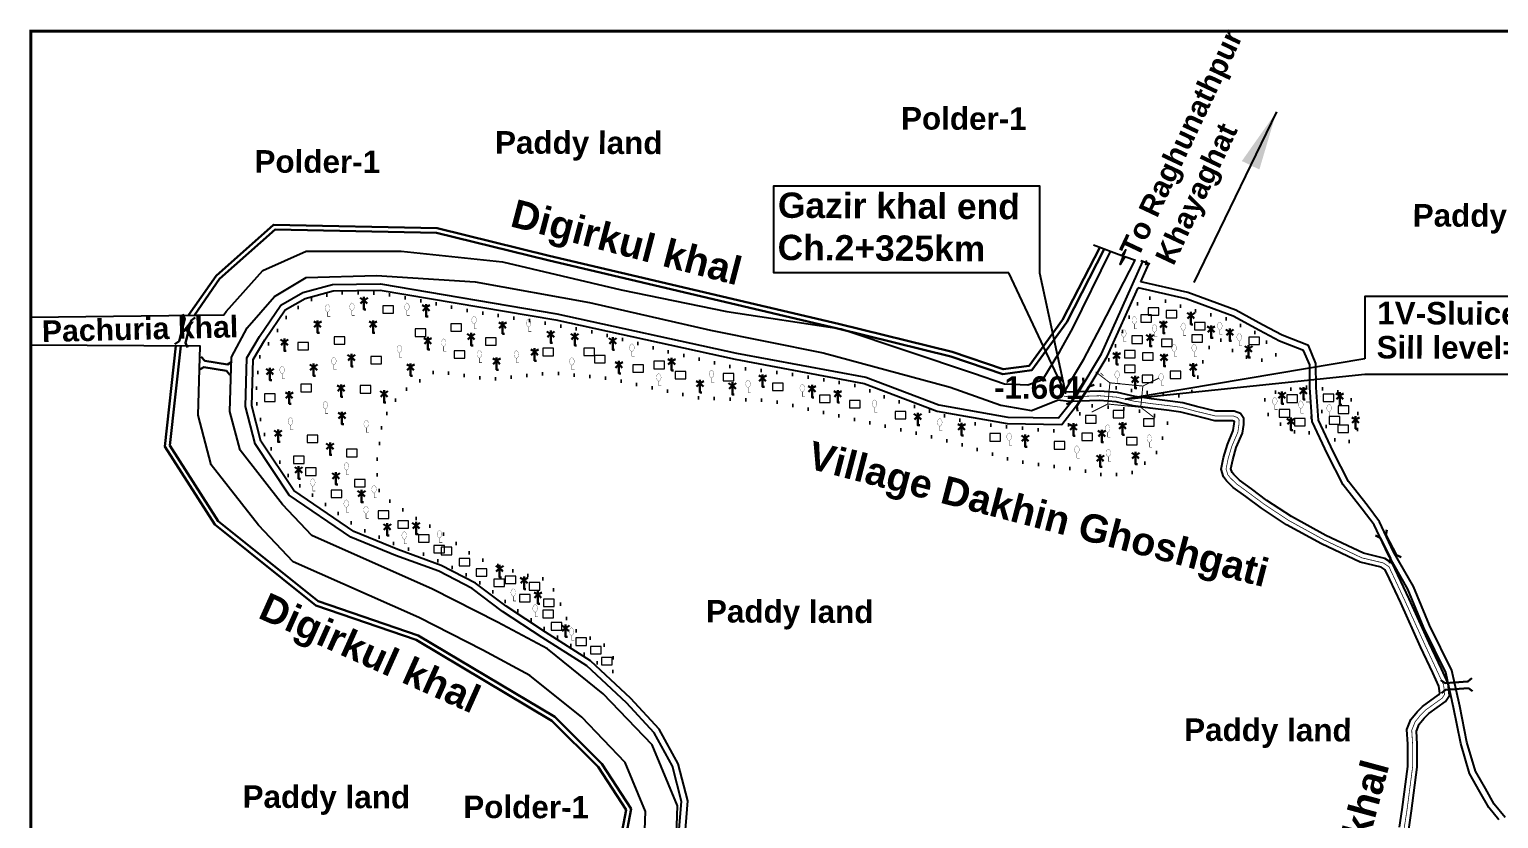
# Model space of a CAD drawing. Header units: millimetres. Extents: x 103 to 33048, y -150542 to -48.
# Drawn here: x 28822 to 30684, y -83119 to -82119 of the extents above; entities that cross this region are included whole.
import ezdxf

# ---------------------------------------------------------------- set-up
doc = ezdxf.new("R2010")
doc.units = ezdxf.units.MM
doc.header["$MEASUREMENT"] = 0
for name, pattern in [('CENTERX2', [4, 2.5, -0.5, 0.5, -0.5]), ('DOT2', [0.125, 0, -0.125]), ('PHANTOM2', [1.25, 0.625, -0.125, 0.125, -0.125, 0.125, -0.125])]:
    doc.linetypes.add(name, pattern=pattern)
for name, color, linetype in [('boundary', 7, 'Continuous'), ('Earthen Emb', 42, 'Continuous'), ('Home Stead', 151, 'Continuous'), ('Khal', 4, 'Continuous'), ('TEXT', 5, 'Continuous'), ('Trees', 77, 'Continuous')]:
    doc.layers.add(name, color=color, linetype=linetype)
for name, color, linetype, lineweight in [('Bridge or Culvert', 7, 'Continuous', 25), ('Existing Str', 7, 'PHANTOM2', 35), ('HOUSE', 144, 'Continuous', 18), ('PUCCA ROAD', 1, 'Continuous', 30)]:
    doc.layers.add(name, color=color, linetype=linetype, lineweight=lineweight)
doc.styles.get("Standard").update_dxf_attribs({"font": 'arial.ttf'})
doc.styles.add('sum', font='arialbd.ttf')
doc.dimstyles.get("Standard").update_dxf_attribs({"dimtxt": 0.18, "dimasz": 0.18, "dimexe": 0.18, "dimexo": 0.0625, "dimgap": 0.09, "dimtad": 0, "dimtih": 1, "dimtoh": 1, "dimdec": 4, "dimzin": 0, "dimdsep": 46, "dimtxsty": 'Standard', "dimblk": 'DATUMBLANK', "dimcen": 0.09, "dimadec": 0, "dimazin": 0, "dimtfac": 1, "dimtdec": 4, "dimtofl": 0, "dimtmove": 0, "dimatfit": 3, "dimfxl": 1, "dimtolj": 1, "dimtzin": 0, "dimarcsym": 0})

# ---------------------------------------------------------------- blocks, each defined once
blk = doc.blocks.new('A$C7FEE66E4')
at = {"layer": 'Trees', "linetype": 'Continuous', "const_width": 0.000142}
blk.add_lwpolyline([(0, 0.00001, 0.606435), (0, 0.00493, 0.606435)], format="xyb", close=True, dxfattribs=at)
at = {"layer": 'Trees', "linetype": 'Continuous', "const_width": 0.000252}
for points in [[(0, 0.00001), (0, -0.00287)], [(0, -0.00287), (0.00172, -0.00287)]]:
    blk.add_lwpolyline(points, dxfattribs=at)
blk = doc.blocks.new('A$C01DB3217')
at = {"layer": 'Trees', "color": 1, "lineweight": 30}
blk.add_lwpolyline([(0, 0.0028), (0, -0.0071), (0.0015, -0.0071)], dxfattribs=at)
for centre, start, end in [((-0.012, -0.0154), 41.2491, 62.6782), ((0.012, -0.0154), 117.3218, 138.7509)]:
    blk.add_arc(centre, 0.0195, start, end, dxfattribs=at)
blk = doc.blocks.new('A$C3E516E70')
at = {"layer": 'Existing Str', "linetype": 'Continuous', "const_width": 1.25}
for points in [[(0.3, 51.6), (19.6, 39.6), (61.5, 39.6), (80.8, 51.6)], [(19.6, 12.6), (19.6, 39.6)], [(61.5, 12.6), (61.5, 39.6)], [(0.3, 0.5), (19.6, 12.6), (61.5, 12.6), (80.8, 0.5)]]:
    blk.add_lwpolyline(points, dxfattribs=at)
blk = doc.blocks.new('_DatumBlank')
at = {"color": 0, "linetype": 'ByBlock', "lineweight": -2}
for p, q in [((0, 0.577), (-1, 0)), ((0, -0.577), (0, 0.577)), ((-1, 0), (0, -0.577))]:
    blk.add_line(p, q, dxfattribs=at)
blk = doc.blocks.new('A$C3B865840')
at = {"layer": 'Bridge or Culvert', "color": 7, "linetype": 'Continuous', "lineweight": 30}
for points in [[(0, 43.6), (13.8, 33.1), (91.3, 33.3), (105, 44.2)], [(0.2, 0), (13.9, 10.6), (91.4, 10.9), (105.2, 0.2)]]:
    blk.add_lwpolyline(points, dxfattribs=at)

msp = doc.modelspace()

# ---------------------------------------------------------------- linework, layer by layer
at = {"layer": 'boundary', "color": 0, "const_width": 3.85}
msp.add_lwpolyline([(28824.3, -82121.1), (33046.2, -82121.1), (33046.2, -85130.6), (28824.3, -85130.6), (28824.3, -82121.1)], dxfattribs=at)
at = {"layer": 'Earthen Emb', "lineweight": 30}
for points in [[(29024, -82480.9), (29058.8, -82430.8), (29131.5, -82366.3), (29338.9, -82370.4), (29480.7, -82405.5), (29847.3, -82491.7), (29991.3, -82527.3), (30056, -82549.4), (30088.7, -82545), (30131.3, -82486.6), (30178.2, -82395.1)], [(29024, -82480.9), (29058.8, -82430.8), (29131.5, -82366.3), (29338.9, -82370.4), (29480.7, -82405.5), (29847.3, -82491.7), (29991.3, -82527.3), (30056, -82549.4), (30088.7, -82545), (30131.3, -82486.6), (30178.2, -82395.1)], [(29031.4, -82480.8), (29063.3, -82434.9), (29133.7, -82372.3), (29338.1, -82376.4), (29479.3, -82411.3), (29845.9, -82497.5), (29989.6, -82533.1), (30055.4, -82555.6), (30092.1, -82550.6), (30136.4, -82489.8), (30183.9, -82397.2)], [(29571, -83145.1), (29578.2, -83107.4), (29542.9, -83052.9), (29484.3, -82994.5), (29312.3, -82892), (29185.2, -82848.4), (29057.1, -82745.8), (28994.1, -82647.2), (29008, -82519.7)], [(29571, -83145.1), (29578.2, -83107.4), (29542.9, -83052.9), (29484.3, -82994.5), (29312.3, -82892), (29185.2, -82848.4), (29057.1, -82745.8), (28994.1, -82647.2), (29008, -82519.7)], [(29576.5, -83148.5), (29584.6, -83106.2), (29547.6, -83049.1), (29488, -82989.8), (29314.8, -82886.5), (29188.2, -82843), (29061.7, -82741.7), (29000.3, -82645.8), (29014.1, -82519.8)]]:
    msp.add_lwpolyline(points, dxfattribs=at)
at = {"layer": 'Home Stead', "color": 7, "linetype": 'DOT2', "lineweight": 50, "ltscale": 159.474072, "flags": 128}
for points in [[(29561.4, -82932.3), (29566.7, -82922.7), (29553.6, -82900.6), (29514, -82880.3), (29505.7, -82871.8), (29499.2, -82856.2), (29491.4, -82838.8), (29483.3, -82822.4), (29468.9, -82812.1), (29448.3, -82810.1), (29423.7, -82800.6), (29390.7, -82789), (29371, -82776.5), (29352.5, -82761.2), (29306.8, -82735.1), (29266.2, -82707.6), (29261.8, -82673.3), (29269.9, -82613.1), (29291.9, -82579.5), (29337.1, -82551.7), (29404.4, -82562.1), (29484.4, -82554), (29555.1, -82560.9), (29670.8, -82585.8), (29761.4, -82589), (29848.7, -82608.6), (29965, -82634.7), (30013.3, -82647.8), (30070.5, -82665.7), (30112.1, -82671.4), (30150.5, -82676.3), (30185.5, -82683.7), (30217.6, -82681.2), (30237.1, -82667.3), (30252.6, -82652.6), (30264.5, -82616.6), (30251.4, -82608.9), (30222.6, -82600.7), (30176.5, -82596.4), (30164.1, -82595.3), (30152, -82606.9), (30139.2, -82619.3), (30119.4, -82627.7), (30013.1, -82617.7), (29909.8, -82586.2), (29874, -82571), (29839.7, -82564.6), (29781.2, -82554.5), (29717.6, -82547.6), (29625.9, -82525.7), (29545, -82503.8), (29471.8, -82490.2), (29379, -82475.3), (29312.9, -82461.4), (29268.2, -82453.1), (29210.2, -82452.2), (29175.7, -82462.2), (29150.7, -82479.2), (29124.4, -82518.7), (29113.1, -82535.7), (29110.2, -82572.6), (29110.5, -82595.1), (29121.8, -82638.9), (29154.1, -82689.5), (29238.4, -82749.9), (29289.6, -82772.8), (29324.7, -82784.7), (29357.5, -82800.4), (29384.3, -82814.2), (29407.8, -82830), (29429.7, -82847.4), (29449.1, -82860.7), (29463.3, -82870.4), (29482.7, -82883.1), (29510.3, -82900.5), (29528.8, -82912.6), (29544.9, -82923.2), (29550.5, -82928.9), (29557.9, -82933.8), (29561.4, -82932.3)], [(30179.2, -82569.4), (30220.2, -82576.7), (30270.3, -82582.4), (30290.5, -82584), (30298.6, -82571.8), (30310.4, -82534.9), (30320.5, -82514), (30332.9, -82512.4), (30352.1, -82530.6), (30381.5, -82538.6), (30401.8, -82531.7), (30383.9, -82507.1), (30341.7, -82486.5), (30297.7, -82474.8), (30252.1, -82460.2), (30231.7, -82458.3), (30217.9, -82479), (30196.8, -82522.6), (30180.3, -82557.5), (30179.2, -82569.4)], [(30440.3, -82572.1), (30409.7, -82575.8), (30387.2, -82582.2), (30388.3, -82603.7), (30401.8, -82615.3), (30411.4, -82621.8), (30429.3, -82630.9), (30443.6, -82630.5), (30447.4, -82615.6), (30440.5, -82585.2), (30440.3, -82572.1)], [(30460.3, -82574.1), (30483.2, -82578.7), (30493.2, -82584.1), (30500.9, -82592), (30504.9, -82600.4), (30505.3, -82608.4), (30504.9, -82627.7), (30496.3, -82640.7), (30478.6, -82642.4), (30461.9, -82616.7), (30456.8, -82586.7), (30460.3, -82574.1)]]:
    msp.add_lwpolyline(points, dxfattribs=at)
at = {"layer": 'HOUSE'}
for points in [[(29270.1, -82478.4), (29283.6, -82478.4), (29283.6, -82469), (29270.1, -82469), (29270.1, -82478.4)], [(30230.4, -82489.7), (30243.9, -82489.7), (30243.9, -82480.3), (30230.4, -82480.3), (30230.4, -82489.7)], [(30239.7, -82480.9), (30253.2, -82480.9), (30253.2, -82471.4), (30239.7, -82471.4), (30239.7, -82480.9)], [(30262.3, -82484.3), (30275.8, -82484.3), (30275.8, -82474.9), (30262.3, -82474.9), (30262.3, -82484.3)], [(29311.1, -82507.7), (29324.6, -82507.7), (29324.6, -82498.3), (29311.1, -82498.3), (29311.1, -82507.7)], [(29356.1, -82501), (29369.6, -82501), (29369.6, -82491.6), (29356.1, -82491.6), (29356.1, -82501)], [(30295, -82515.1), (30308.5, -82515.1), (30308.5, -82505.6), (30295, -82505.6), (30295, -82515.1)], [(30298.5, -82499.3), (30312, -82499.3), (30312, -82489.9), (30298.5, -82489.9), (30298.5, -82499.3)], [(29162.5, -82524.9), (29176, -82524.9), (29176, -82515.4), (29162.5, -82515.4), (29162.5, -82524.9)], [(29208.4, -82517.5), (29221.9, -82517.5), (29221.9, -82508.1), (29208.4, -82508.1), (29208.4, -82517.5)], [(29400.1, -82518.7), (29413.6, -82518.7), (29413.6, -82509.3), (29400.1, -82509.3), (29400.1, -82518.7)], [(29472.9, -82532.2), (29486.4, -82532.2), (29486.4, -82522.7), (29472.9, -82522.7), (29472.9, -82532.2)], [(29524.8, -82531.9), (29538.3, -82531.9), (29538.3, -82522.4), (29524.8, -82522.4), (29524.8, -82531.9)], [(30218.9, -82516.6), (30232.4, -82516.6), (30232.4, -82507.1), (30218.9, -82507.1), (30218.9, -82516.6)], [(30256.6, -82520.4), (30270.1, -82520.4), (30270.1, -82511), (30256.6, -82511), (30256.6, -82520.4)], [(30367.2, -82518.1), (30380.7, -82518.1), (30380.7, -82508.6), (30367.2, -82508.6), (30367.2, -82518.1)], [(29254.8, -82542.6), (29268.3, -82542.6), (29268.3, -82533.1), (29254.8, -82533.1), (29254.8, -82542.6)], [(29360.4, -82535.2), (29373.9, -82535.2), (29373.9, -82525.8), (29360.4, -82525.8), (29360.4, -82535.2)], [(29538.3, -82541.3), (29551.8, -82541.3), (29551.8, -82531.9), (29538.3, -82531.9), (29538.3, -82541.3)], [(29613.6, -82548.7), (29627.1, -82548.7), (29627.1, -82539.2), (29613.6, -82539.2), (29613.6, -82548.7)], [(30209.6, -82534.9), (30223.1, -82534.9), (30223.1, -82525.4), (30209.6, -82525.4), (30209.6, -82534.9)], [(30232.4, -82537.7), (30245.9, -82537.7), (30245.9, -82528.3), (30232.4, -82528.3), (30232.4, -82537.7)], [(29586.7, -82552.9), (29600.2, -82552.9), (29600.2, -82543.5), (29586.7, -82543.5), (29586.7, -82552.9)], [(29640.5, -82561.5), (29654, -82561.5), (29654, -82552.1), (29640.5, -82552.1), (29640.5, -82561.5)], [(29701.4, -82564), (29714.9, -82564), (29714.9, -82554.5), (29701.4, -82554.5), (29701.4, -82564)], [(30209.6, -82553.4), (30223.1, -82553.4), (30223.1, -82544), (30209.6, -82544), (30209.6, -82553.4)], [(30232, -82566.1), (30245.5, -82566.1), (30245.5, -82556.7), (30232, -82556.7), (30232, -82566.1)], [(30267.4, -82561.1), (30280.9, -82561.1), (30280.9, -82551.6), (30267.4, -82551.6), (30267.4, -82561.1)], [(29166.4, -82577.9), (29179.9, -82577.9), (29179.9, -82568.4), (29166.4, -82568.4), (29166.4, -82577.9)], [(29241.4, -82579.4), (29254.9, -82579.4), (29254.9, -82569.9), (29241.4, -82569.9), (29241.4, -82579.4)], [(29763.8, -82576.2), (29777.3, -82576.2), (29777.3, -82566.8), (29763.8, -82566.8), (29763.8, -82576.2)], [(29120.1, -82590.1), (29133.6, -82590.1), (29133.6, -82580.6), (29120.1, -82580.6), (29120.1, -82590.1)], [(29823.1, -82591.5), (29836.6, -82591.5), (29836.6, -82582.1), (29823.1, -82582.1), (29823.1, -82591.5)], [(29861.1, -82598.2), (29874.6, -82598.2), (29874.6, -82588.8), (29861.1, -82588.8), (29861.1, -82598.2)], [(30415.3, -82591.4), (30428.8, -82591.4), (30428.8, -82581.9), (30415.3, -82581.9), (30415.3, -82591.4)], [(30461.2, -82590.2), (30474.7, -82590.2), (30474.7, -82580.8), (30461.2, -82580.8), (30461.2, -82590.2)], [(30480.5, -82605.3), (30494, -82605.3), (30494, -82595.8), (30480.5, -82595.8), (30480.5, -82605.3)], [(29919.2, -82612.3), (29932.7, -82612.3), (29932.7, -82602.8), (29919.2, -82602.8), (29919.2, -82612.3)], [(30160.3, -82617.4), (30173.8, -82617.4), (30173.8, -82607.9), (30160.3, -82607.9), (30160.3, -82617.4)], [(30195.4, -82610.8), (30208.9, -82610.8), (30208.9, -82601.4), (30195.4, -82601.4), (30195.4, -82610.8)], [(30233.7, -82621.6), (30247.2, -82621.6), (30247.2, -82612.1), (30233.7, -82612.1), (30233.7, -82621.6)], [(30405.6, -82609.9), (30419.1, -82609.9), (30419.1, -82600.5), (30405.6, -82600.5), (30405.6, -82609.9)], [(30424.9, -82621.1), (30438.4, -82621.1), (30438.4, -82611.7), (30424.9, -82611.7), (30424.9, -82621.1)], [(30468.9, -82618.8), (30482.4, -82618.8), (30482.4, -82609.3), (30468.9, -82609.3), (30468.9, -82618.8)], [(29174.4, -82642.1), (29187.9, -82642.1), (29187.9, -82632.6), (29174.4, -82632.6), (29174.4, -82642.1)], [(30038.9, -82640.2), (30052.4, -82640.2), (30052.4, -82630.7), (30038.9, -82630.7), (30038.9, -82640.2)], [(30155.6, -82639.7), (30169.1, -82639.7), (30169.1, -82630.3), (30155.6, -82630.3), (30155.6, -82639.7)], [(30212.2, -82645.2), (30225.7, -82645.2), (30225.7, -82635.8), (30212.2, -82635.8), (30212.2, -82645.2)], [(30479.7, -82629.6), (30493.2, -82629.6), (30493.2, -82620.1), (30479.7, -82620.1), (30479.7, -82629.6)], [(29224.2, -82660.2), (29237.7, -82660.2), (29237.7, -82650.7), (29224.2, -82650.7), (29224.2, -82660.2)], [(30120.7, -82650.5), (30134.2, -82650.5), (30134.2, -82641), (30120.7, -82641), (30120.7, -82650.5)], [(29156.8, -82668.8), (29170.3, -82668.8), (29170.3, -82659.4), (29156.8, -82659.4), (29156.8, -82668.8)], [(29172.2, -82683.9), (29185.7, -82683.9), (29185.7, -82674.4), (29172.2, -82674.4), (29172.2, -82683.9)], [(29234.1, -82698.4), (29247.6, -82698.4), (29247.6, -82689), (29234.1, -82689), (29234.1, -82698.4)], [(29204.7, -82711.8), (29218.2, -82711.8), (29218.2, -82702.3), (29204.7, -82702.3), (29204.7, -82711.8)], [(29264.3, -82738.2), (29277.8, -82738.2), (29277.8, -82728.7), (29264.3, -82728.7), (29264.3, -82738.2)], [(29289.3, -82750.7), (29302.8, -82750.7), (29302.8, -82741.3), (29289.3, -82741.3), (29289.3, -82750.7)], [(29315.2, -82768.4), (29328.7, -82768.4), (29328.7, -82759), (29315.2, -82759), (29315.2, -82768.4)], [(29334.7, -82782), (29348.2, -82782), (29348.2, -82772.6), (29334.7, -82772.6), (29334.7, -82782)], [(29344.1, -82784.3), (29357.6, -82784.3), (29357.6, -82774.8), (29344.1, -82774.8), (29344.1, -82784.3)], [(29367, -82798.5), (29380.5, -82798.5), (29380.5, -82789.1), (29367, -82789.1), (29367, -82798.5)], [(29388.5, -82811.6), (29402, -82811.6), (29402, -82802.2), (29388.5, -82802.2), (29388.5, -82811.6)], [(29410.9, -82824.6), (29424.4, -82824.6), (29424.4, -82815.2), (29410.9, -82815.2), (29410.9, -82824.6)], [(29424.9, -82820.9), (29438.4, -82820.9), (29438.4, -82811.5), (29424.9, -82811.5), (29424.9, -82820.9)], [(29455.6, -82829), (29469.1, -82829), (29469.1, -82819.5), (29455.6, -82819.5), (29455.6, -82829)], [(29443.3, -82843.9), (29456.8, -82843.9), (29456.8, -82834.5), (29443.3, -82834.5), (29443.3, -82843.9)], [(29473.6, -82850), (29487.1, -82850), (29487.1, -82840.6), (29473.6, -82840.6), (29473.6, -82850)], [(29473, -82864.2), (29486.5, -82864.2), (29486.5, -82854.7), (29473, -82854.7), (29473, -82864.2)], [(29483.3, -82879.8), (29496.8, -82879.8), (29496.8, -82870.3), (29483.3, -82870.3), (29483.3, -82879.8)], [(29514.5, -82899.2), (29528, -82899.2), (29528, -82889.7), (29514.5, -82889.7), (29514.5, -82899.2)], [(29533.2, -82910), (29546.7, -82910), (29546.7, -82900.6), (29533.2, -82900.6), (29533.2, -82910)], [(29547.1, -82923.9), (29560.6, -82923.9), (29560.6, -82914.4), (29547.1, -82914.4), (29547.1, -82923.9)]]:
    msp.add_lwpolyline(points, dxfattribs=at)
at = {"layer": 'Khal', "lineweight": 25, "ltscale": 0.1}
for points in [[(30223.6, -82411.4), (30210, -82406.8), (30204, -82416.7), (30211.5, -82397.9), (30206.4, -82405.6), (30170.4, -82392.1)], [(30133.7, -82577.5), (30158.3, -82536.7), (30179.7, -82495.4), (30223.1, -82411.3)]]:
    msp.add_lwpolyline(points, dxfattribs=at)
at = {"layer": 'Khal', "color": 4, "linetype": 'Continuous'}
for points in [[(28824.3, -82483.5), (29068.6, -82480.3), (29071.7, -82476.2), (29118.2, -82424.3), (29172.9, -82399.7), (29293.2, -82399.7), (29421.7, -82413.4), (29572, -82448.9), (29706, -82476.2), (29850.9, -82498.1), (30018.2, -82554.1), (30057.5, -82567.7), (30087.3, -82569), (30106.2, -82562.2), (30127.9, -82527), (30144.2, -82497.3), (30191.8, -82400.1)], [(29641.9, -83152.7), (29643.4, -83102.4), (29611.2, -83025.2), (29549.4, -82960.7), (29478.7, -82903.6), (29415.2, -82869.6), (29332.9, -82827.7), (29180.1, -82759.8), (29143.1, -82720.5), (29089.2, -82652), (29076.3, -82602.8), (29078.5, -82533.8), (29098.4, -82496.8), (29132.7, -82457.2), (29172.8, -82433), (29262.1, -82430.5), (29386.9, -82438.4), (29531.8, -82464.6), (29685.3, -82499.6), (29827.9, -82528.7), (29988.9, -82571.9), (30052.8, -82594.8), (30091.8, -82601.7), (30124.8, -82588.5)], [(29601.5, -83144.8), (29603, -83109.6), (29577.1, -83047.5), (29522.3, -82990.2), (29456.5, -82937.1), (29396.6, -82905.1), (29315.7, -82863.8), (29156.5, -82793.1), (29112.7, -82746.7), (29052.6, -82670.2), (29036.2, -82607.3), (29038.9, -82519.9), (28824.3, -82518.8)]]:
    msp.add_lwpolyline(points, dxfattribs=at)
at = {"layer": 'Khal', "color": 3, "lineweight": 25, "ltscale": 0.1}
for points in [[(30569.7, -83132.5), (30573.4, -83108.6), (30580.6, -83053.5), (30580.6, -83024.1), (30579.6, -83007.6), (30583, -82999.1), (30589.2, -82991.5), (30595, -82985.6), (30616.3, -82970.3), (30621.3, -82962.8), (30619.8, -82947.5), (30611.1, -82928.9), (30595.7, -82895.8), (30570.4, -82840.2), (30556.1, -82809.7), (30549.3, -82795.3), (30539.6, -82789), (30512.3, -82782.5), (30464.9, -82759.9), (30421, -82735.9), (30390.1, -82715.4), (30370.5, -82700.9), (30355.2, -82689.7), (30348, -82682.7), (30345.9, -82680), (30344.5, -82675.4), (30346.8, -82664.1), (30351.3, -82648.6), (30359.1, -82630.4), (30360.7, -82619.4), (30361, -82611.5), (30356.4, -82605.3), (30348.4, -82602.5), (30325.5, -82602.5), (30300.7, -82596.5), (30283.6, -82591.8), (30267.7, -82589.7), (30243.9, -82586.9), (30222.9, -82583.9), (30200.8, -82578.8), (30178.4, -82576.9), (30139.9, -82578.2), (30133.7, -82577.5)], [(30558.1, -83129.2), (30561.5, -83106.9), (30568.6, -83052.7), (30568.6, -83024.4), (30567.4, -83005.7), (30572.5, -82992.9), (30580.2, -82983.4), (30587.2, -82976.4), (30607.6, -82961.9), (30609, -82959.8), (30608, -82950.7), (30600.2, -82934), (30584.8, -82900.9), (30559.5, -82845.2), (30545.3, -82814.8), (30539.9, -82803.5), (30534.8, -82800.2), (30508.3, -82793.9), (30459.4, -82770.6), (30414.8, -82746.2), (30383.2, -82725.3), (30363.3, -82710.5), (30347.5, -82698.9), (30339, -82690.7), (30335.1, -82685.6), (30332.1, -82676), (30335.1, -82661.2), (30340, -82644.5), (30347.4, -82627.1), (30348.7, -82618.3), (30348.9, -82615.4), (30346.4, -82614.5), (30324.1, -82614.5), (30297.7, -82608.1), (30281.2, -82603.6), (30266.2, -82601.6), (30242.3, -82598.8), (30220.7, -82595.7), (30198.9, -82590.7), (30178.1, -82588.9), (30139.4, -82590.2), (30124.8, -82588.5)]]:
    msp.add_lwpolyline(points, dxfattribs=at)
at = {"layer": 'Khal', "color": 7, "linetype": 'CENTERX2', "lineweight": 30, "ltscale": 5, "const_width": 0.938}
msp.add_lwpolyline([(30563.9, -83130.9), (30567.5, -83107.7), (30574.6, -83053.1), (30574.6, -83024.3), (30573.5, -83006.7), (30577.8, -82996), (30584.7, -82987.4), (30591.1, -82981), (30611.9, -82966.1), (30615.1, -82961.3), (30613.9, -82949.1), (30605.6, -82931.4), (30590.2, -82898.4), (30564.9, -82842.7), (30550.7, -82812.3), (30544.6, -82799.4), (30537.2, -82794.6), (30510.3, -82788.2), (30462.1, -82765.3), (30417.9, -82741), (30386.7, -82720.4), (30366.9, -82705.7), (30351.3, -82694.3), (30343.5, -82686.7), (30340.5, -82682.8), (30338.3, -82675.7), (30340.9, -82662.6), (30345.7, -82646.6), (30353.3, -82628.8), (30354.7, -82618.8), (30354.9, -82613.4), (30352.7, -82610.4), (30347.4, -82608.5), (30324.8, -82608.5), (30299.2, -82602.3), (30282.4, -82597.7), (30267, -82595.6), (30243.1, -82592.8), (30221.8, -82589.8), (30199.9, -82584.7), (30178.2, -82582.9), (30139.7, -82584.2), (30133, -82583.4)], dxfattribs=at)
at = {"layer": 'PUCCA ROAD', "lineweight": 25}
for points in [[(29643.8, -83152.2), (29648.4, -83096.9), (29636.9, -83052.1), (29613.8, -83010), (29578.7, -82971.9), (29528.4, -82925.1), (29472, -82889.2), (29421.7, -82856.1), (29383.4, -82827.2), (29340.9, -82805.1), (29286.2, -82785.2), (29229.7, -82761.9), (29151.4, -82708.7), (29108.2, -82643.8), (29096.1, -82596.7), (29097.9, -82534.8), (29113.8, -82507.9), (29140.9, -82468.2), (29168.6, -82452.1), (29206.2, -82441.8), (29267.2, -82441.2), (29490.7, -82479), (29718, -82528.8), (29882.1, -82559.5), (29974.4, -82594.5), (30061.8, -82610.2), (30126.2, -82611), (30149.5, -82581.4), (30180.6, -82529.6), (30233, -82413)], [(30241.6, -82416.3), (30237.9, -82414.7), (30236.5, -82416.7), (30237.7, -82412.2), (30236.2, -82414.2), (30230.5, -82412)], [(30230.2, -82438.7), (30240.5, -82415.8)], [(29651.7, -83154.1), (29656.4, -83096.2), (29644.4, -83049.2), (29620.3, -83005.3), (29584.4, -82966.2), (29533.3, -82918.8), (29476.3, -82882.4), (29426.3, -82849.5), (29387.7, -82820.4), (29344.1, -82797.8), (29289.1, -82777.7), (29233.5, -82754.8), (29157.2, -82702.9), (29115.6, -82640.5), (29104.1, -82595.8), (29105.8, -82537.1), (29120.5, -82512.2), (29146.5, -82474.2), (29171.8, -82459.6), (29207.3, -82449.8), (29266.6, -82449.2), (29489.2, -82486.8), (29716.4, -82536.6), (29879.9, -82567.2), (29972.3, -82602.2), (30061, -82618.2), (30130.1, -82619.1), (30156.1, -82586), (30187.8, -82533.3), (30226.9, -82446.1)], [(30684, -83120.1), (30671.3, -83104.7), (30659.8, -83084.6), (30646.7, -83061.6), (30635.5, -83023.6), (30626.5, -82977.7), (30616.8, -82933.6), (30588.8, -82876.7), (30568.4, -82828), (30543.5, -82784.1), (30525.9, -82746.5), (30510.7, -82726.5), (30486.5, -82695.9), (30466.6, -82657), (30447.4, -82615.6), (30444.4, -82572.6), (30444.3, -82543.5), (30436.5, -82525.4), (30406.2, -82513.6), (30380.6, -82500.1), (30347.2, -82481.9), (30287.6, -82459.9), (30226.9, -82446.1)], [(30691.8, -83117), (30677.9, -83100.1), (30666.8, -83080.6), (30654.1, -83058.5), (30643.3, -83021.7), (30634.3, -82976.1), (30624.5, -82930.9), (30596.1, -82873.4), (30575.6, -82824.5), (30550.6, -82780.4), (30532.8, -82742.4), (30517, -82721.6), (30493.2, -82691.5), (30473.8, -82653.5), (30455.3, -82613.6), (30452.4, -82572.3), (30452.2, -82541.9), (30442.6, -82519.1), (30409.5, -82506.3), (30384.4, -82493), (30350.5, -82474.6), (30289.9, -82452.2), (30230.2, -82438.7)]]:
    msp.add_lwpolyline(points, dxfattribs=at)
at = {"layer": 'TEXT', "color": 7}
for points in [[(30063.2, -82427.1), (29765.4, -82427.1), (29765.4, -82317), (30078.5, -82317), (30101.9, -82317), (30101.9, -82317), (30101.9, -82427.1), (30134.8, -82579.4)], [(30514.1, -82536.3), (30210.9, -82587.3), (30514.1, -82555.4), (30967.4, -82555.4), (30967.4, -82457.3), (30514.1, -82457.3)]]:
    msp.add_lwpolyline(points, close=True, dxfattribs=at)

# ---------------------------------------------------------------- block references
at = {"layer": 'Khal', "lineweight": 25, "ltscale": 0.1, "zscale": 0.375}
for p, xscale, yscale, rotation in [((29016.8, -82479.4), 0.3749999999961349, 0.3749999999997726, 255.1073877333369), ((29079.1, -82540.1), 0.3749999999953249, 0.3749999999992042, 170.4475657378754), ((30157.3, -82560.1), 0.3749999999968356, 0.3750000000003695, 237.3359256075069), ((30527.5, -82760), 0.375000000000636, 0.375000000001819, 297.2041904801236), ((30611.3, -82959.6), 0.3749999999996619, 0.3750000000056999, 3.530942494209418)]:
    msp.add_blockref('A$C3B865840', p, dxfattribs=dict(at, xscale=xscale, yscale=yscale, rotation=rotation))
at = {"layer": 'Khal', "lineweight": 25, "ltscale": 0.1, "rotation": 354.3910263671522}
msp.add_blockref('A$C3E516E70', (30167.8, -82604), dxfattribs=at)
at = {"layer": 'Trees', "linetype": 'DOT2', "ltscale": 0.2, "xscale": 2021.017255074927, "yscale": 2021.017255074927, "zscale": 2021.017255074926}
for p in [(29200.2, -82476.9), (29231, -82475.2), (29300.6, -82475.2), (29385.7, -82492), (29454.7, -82495.9), (30222.1, -82492.2), (30208.7, -82508.9), (30247.6, -82502.5), (30284.1, -82500.5), (30330.3, -82499.4), (30355, -82513.7), (29291.1, -82528.5), (29347.2, -82520.6), (29585.6, -82527), (30272.6, -82527.3), (30297.9, -82527.3), (29208, -82543.9), (29392.4, -82535.2), (29439.3, -82535.5), (29509.6, -82544.4), (29142.6, -82555.1), (29619.6, -82564.6), (29686.4, -82560.3), (30200.4, -82561.1), (30256.1, -82564), (29732.8, -82572.8), (29801.5, -82578.1), (29197.4, -82599.8), (29893, -82598), (30400, -82594.7), (30433, -82599.2), (30468.9, -82603.5), (29153.2, -82620.3), (29249.2, -82623.6), (29975.6, -82621.6), (30063.5, -82639.8), (30188.3, -82629.4), (30241.1, -82642.1), (30149.3, -82656.1), (30189.2, -82660.3), (29224, -82677.2), (29181.3, -82697.7), (29259, -82706.3), (29223.8, -82724.6), (29248.8, -82732.4), (29297.3, -82764.8), (29341.9, -82763.2), (29435.4, -82837.1), (29463.1, -82857.2), (29509.1, -82886.7)]:
    msp.add_blockref('A$C7FEE66E4', p, dxfattribs=at)
at = {"layer": 'Trees', "ltscale": 0.1, "xscale": 1593.716513738735, "yscale": 1593.716513738735, "zscale": 1593.716513738727}
for p in [(29246.1, -82462.1), (29325, -82471.2), (29187.4, -82491.9), (29257.7, -82491.9), (30293.8, -82481.1), (29382, -82507.7), (29421.9, -82493.1), (29482.8, -82504.7), (29513.2, -82507.7), (30242.1, -82508.9), (30258.9, -82492.3), (30319.4, -82498.2), (30343, -82502.1), (29145.4, -82514.8), (29327.1, -82512.9), (29462.4, -82527.2), (29561.3, -82513.2), (30366.8, -82523.2), (29182.5, -82546.5), (29230.3, -82534.3), (29305.2, -82546.3), (29414.3, -82538.7), (29569.2, -82543.3), (29636, -82539.4), (30199.7, -82531.8), (30259.7, -82534.1), (30296.7, -82546.2), (29127.1, -82551.9), (29751.1, -82560.3), (30223, -82562), (29151.5, -82581.7), (29217.2, -82572.9), (29271.7, -82580.2), (29671.9, -82567.3), (29713, -82570.1), (29813.8, -82573.7), (29846.4, -82580.1), (30409, -82582), (30436.2, -82576.3), (30482.4, -82583), (29218.4, -82607.6), (29947.8, -82609), (30003.2, -82621.8), (30144.9, -82622.2), (30207.3, -82620.9), (30420.3, -82615), (30502.3, -82613.3), (29137.5, -82630.1), (30083.9, -82636.4), (30180.8, -82630.4), (29203.2, -82646.6), (30223.7, -82658.4), (29163.5, -82676.6), (30179, -82661.7), (29210.7, -82684.1), (29243.1, -82706.5), (29275.8, -82748.8), (29312.3, -82747.1), (29418.1, -82801.6), (29449, -82816.4), (29466.6, -82835), (29501.6, -82877.1)]:
    msp.add_blockref('A$C01DB3217', p, dxfattribs=at)

# ---------------------------------------------------------------- texts
at = {"layer": 'TEXT', "color": 7, "attachment_point": 1, "style": 'sum'}
for s, insert, char_height, width, rotation in [('To Raghunathpur\\P Khayaghat', (30202.5, -82398.1), 26.834, 519.442, 64.7374), ('Polder-1', (29926.6, -82217.1), 28.48, 551.245, 359.7933), ('Paddy land ', (29412.3, -82247.6), 28.477, 551.245, 359.7933), ('Polder-1', (29107.6, -82271.7), 28.48, 551.245, 359.7933), ('Digirkul khal', (29439, -82333.4), 35.596, 689.056, 345.3813), ('Gazir khal end\\PCh.2+325km', (29770.7, -82325.3), 32.108, 621.528, 359.6306), ('Paddy land ', (30574.8, -82340), 28.477, 551.245, 359.7933), ('1V-Sluice gate ', (30529.9, -82463.8), 28.477, 551.245, 359.7933), ('Pachuria khal', (28837.9, -82487.6), 27.382, 530.043, 1.4288), ('Sill level=-0.894mPWD\\P ', (30529.1, -82507.1), 28.477, 551.245, 359.7933), ('-1.661', (30044.4, -82558), 28.48, 551.245, 359.7933), ('Village Dakhin Ghoshgati', (29815.2, -82639.7), 35.596, 689.056, 345.3813), ('Digirkul khal', (29125.1, -82831.2), 35.596, 689.056, 335.8297), ('Paddy land ', (29679.5, -82841.6), 28.477, 551.245, 359.7933), ('Paddy land ', (30285.3, -82991.6), 28.477, 551.245, 359.7933), ('Gazir khal', (30449, -83271), 35.6, 689.056, 74.8747), ('Paddy land ', (29092.5, -83076.4), 28.477, 551.245, 359.7933), ('Polder-1', (29372.1, -83089.3), 28.48, 551.245, 359.7933)]:
    msp.add_mtext(s, dxfattribs=dict(at, insert=insert, char_height=char_height, width=width, rotation=rotation))

# ---------------------------------------------------------------- leaders
at = {"layer": 'TEXT', "color": 0, "lineweight": 25}
msp.add_leader([(30402.1, -82223.4), (30297.6, -82439.2)], dimstyle='Standard', override={"dimscale": 0.5, "dimasz": 150, "dimgap": 0.09, "dimtad": 0}, dxfattribs=at)

doc.saveas('drawing.dxf')
